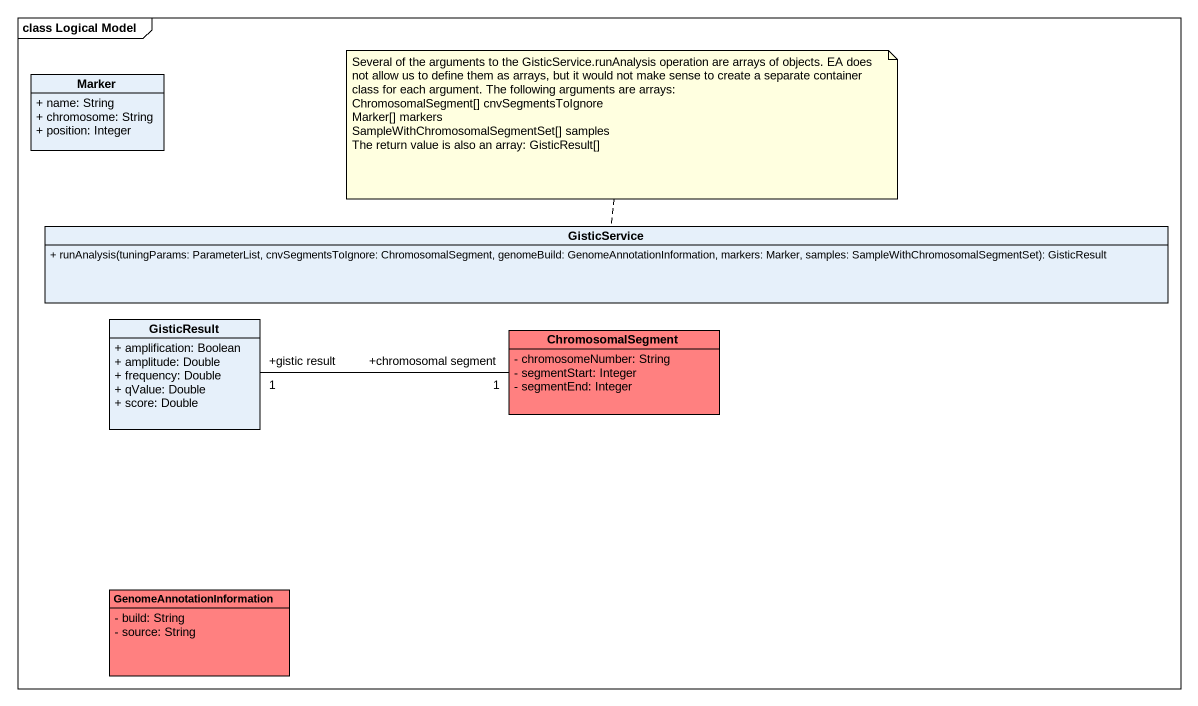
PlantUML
@startuml
mainframe class Logical Model
hide circle
hide empty members
skinparam classAttributeIconSize 0
class Marker {
  + name: String
  + chromosome: String
  + position: Integer
}
class GisticService {
  + runAnalysis(tuningParams: ParameterList, cnvSegmentsToIgnore: ChromosomalSegment, genomeBuild: GenomeAnnotationInformation, markers: Marker, samples: SampleWithChromosomalSegmentSet): GisticResult
}
class GisticResult {
  + amplification: Boolean
  + amplitude: Double
  + frequency: Double
  + qValue: Double
  + score: Double
}
class ChromosomalSegment #FF8080 {
  - chromosomeNumber: String
  - segmentStart: Integer
  - segmentEnd: Integer
}
class GenomeAnnotationInformation #FF8080 {
  - build: String
  - source: String
}
GisticResult "+gistic result\n1" -right- "+chromosomal segment\n1" ChromosomalSegment
note top of GisticService
  Several of the arguments to the GisticService.runAnalysis operation are arrays of objects. EA does not allow us to define them as arrays, but it would not make sense to create a separate container class for each argument. The following arguments are arrays:
  ChromosomalSegment[] cnvSegmentsToIgnore
  Marker[] markers
  SampleWithChromosomalSegmentSet[] samples
  The return value is also an array: GisticResult[]
end note
@enduml
